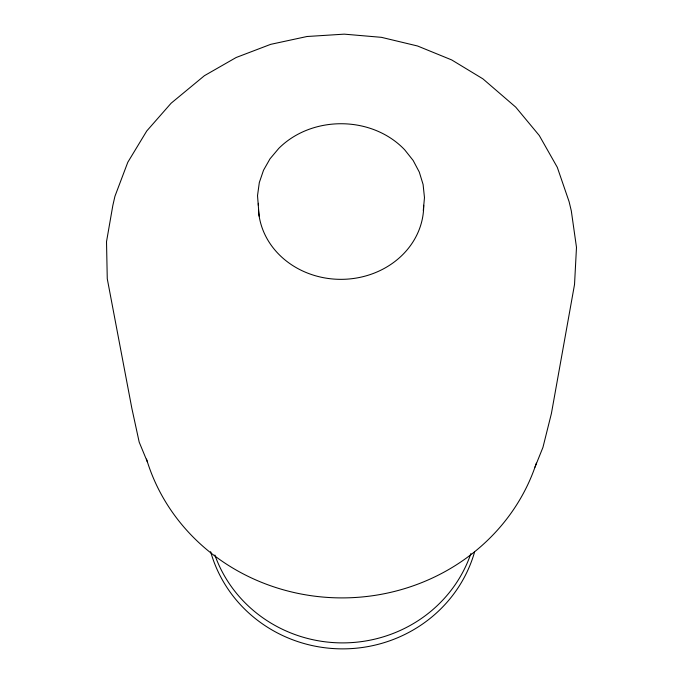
<?xml version="1.0" encoding="UTF-8"?>
<svg xmlns="http://www.w3.org/2000/svg" width="683" height="683" viewBox="0 0 683 683"><rect width="100%" height="100%" fill="white"/><g stroke="black" fill="none" stroke-linecap="round" stroke-linejoin="round"><path stroke-width="1.02" d="M423.281 210.552L424.476 197.626L423.093 184.47L419.285 172.056L413.147 160.454L404.712 149.833C372.158 115.547 312.191 115.026 278.792 148.373L270.033 158.789L263.527 170.229L259.318 182.54L257.517 195.654L259.147 216.135M534.977 467.163L542.951 447.356L551.412 413.48L574.531 284.469L576.486 247.374L571.312 210.893L569.11 201.707L557.294 167.309L539.28 135.516L515.742 107.146L482.898 78.844L451.685 59.925L417.552 45.992L381.43 37.334L344.266 34.15L307.017 36.506L270.664 44.352L236.147 57.509L204.405 75.702L171.126 103.21L146.751 130.982L127.789 162.289L114.923 196.328L112.84 205.446L106.514 241.714L107.265 278.758L131.81 408.118L139.195 442.14L147.46 462.109M423.699 205.267A82.686 73.644 -0.3 0 1 343.694 279.304A82.686 73.644 -0.3 0 1 258.481 210.227M258.328 205.276A82.686 73.644 -0.3 0 1 258.379 203.303M474.531 552.137A136.805 131.717 -0.3 0 1 342.345 648.867A136.805 131.717 -0.3 0 1 210.62 551.651M470.886 553.554A135.003 129.855 -0.3 0 1 343.395 642.891A135.003 129.855 -0.3 0 1 214.872 555.04M536.343 463.151A203.116 190.267 -0.3 0 1 339.707 597.89A203.116 190.267 -0.3 0 1 146.529 459.087"/></g></svg>
